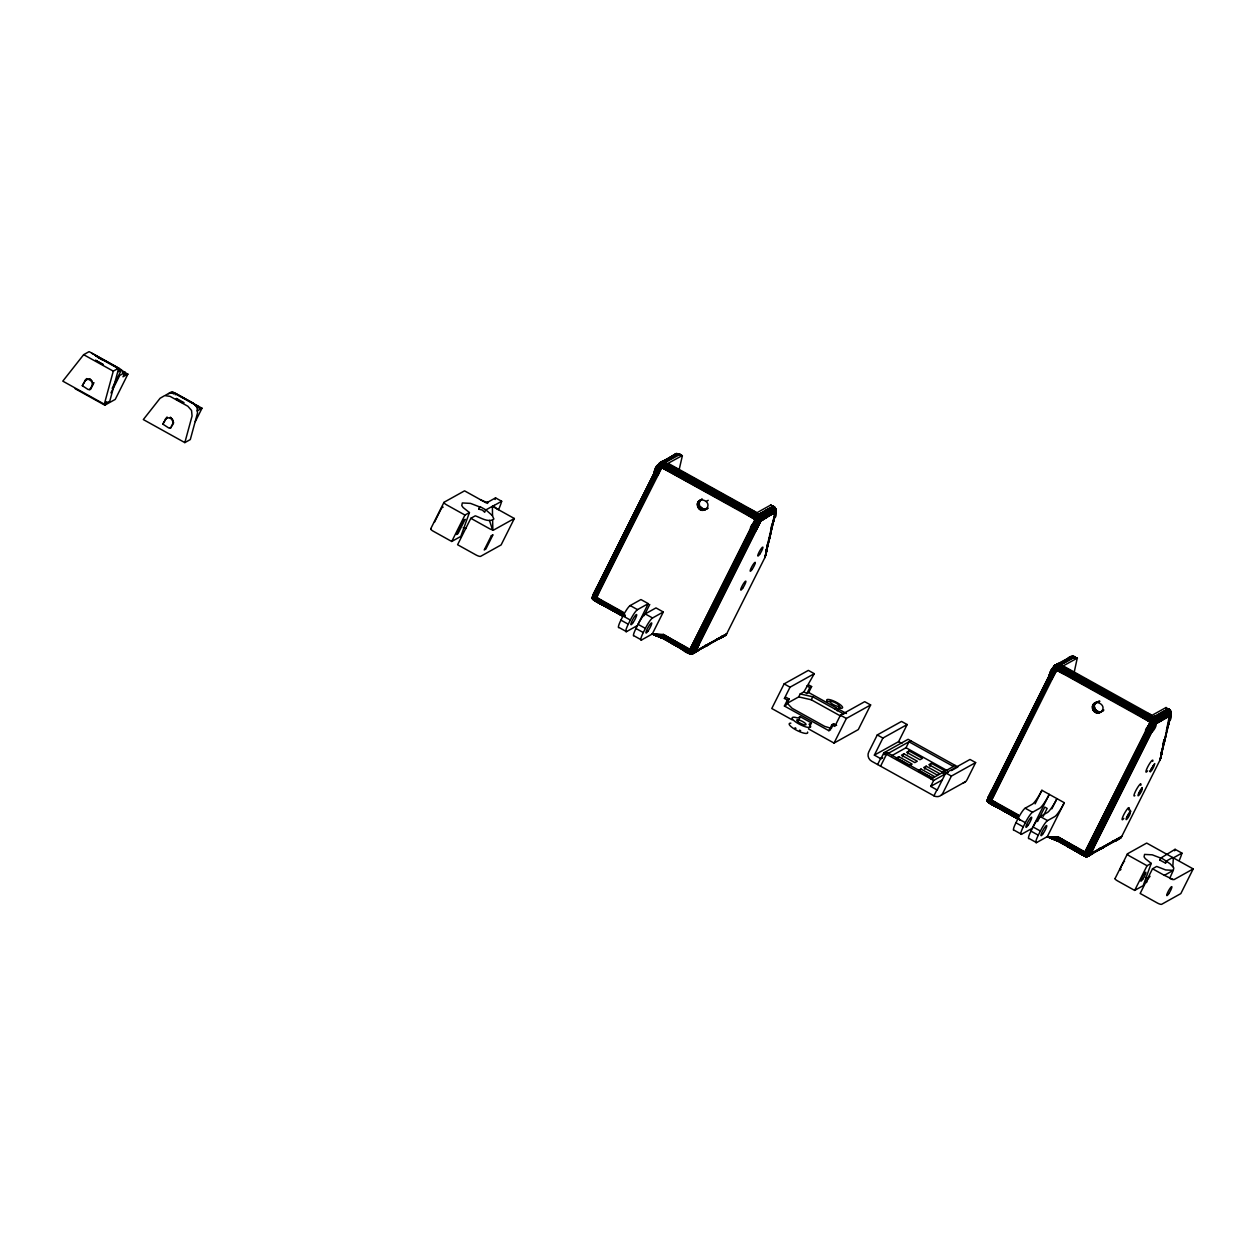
<?xml version="1.0" encoding="UTF-8"?>
<svg xmlns="http://www.w3.org/2000/svg" width="1256" height="1256" viewBox="0 0 1256 1256"><rect width="100%" height="100%" fill="white"/><g stroke="black" fill="none" stroke-linecap="round" stroke-linejoin="round"><path stroke-width="1.5" d="M679.135 469.728L682.353 455.771L678.68 453.793L675.241 454.185L658.584 464.218L592.926 595.281L592.33 598.594L596.631 597.448L662.399 464.406L665.225 462.444L758.561 514.285L761.23 518.037L760.806 521.162L695.761 651.016C689.042 660.232 679.135 644.265 671.976 643.559M996.416 781.687L987.389 799.601L1053.486 667.093L1058.431 663.388L1053.8 666.591L987.938 797.921L987.326 801.25L991.643 800.088L1059.043 665.288L1060.268 665.068L1155.536 718.73L1156.179 721.666L1088.057 856.105L1085.121 856.341L1057.144 840.798L1047.3 836.637L1036.514 842.619L1029.182 838.553A10.299 1.68 -60.9 0 1 1030.972 831.127L1033.044 826.966A10.331 1.68 -60.9 0 1 1040.219 816.541L1047.394 812.538A13.769 2.245 -60.9 0 0 1056.955 798.643L1051.853 808.817M682.275 455.567L668.114 463.307L757.023 512.684L770.87 504.975L775.501 508.994L760.979 517.08L692.511 653.732L694.835 652.398L691.962 653.936L689.984 649.305L755.5 518.508L758.42 514.395L773.209 506.168L775.878 510.015L772.927 523.878M773.115 523.469L775.878 509.449L770.87 504.975M1161.125 754.212L1170.922 712.639C1165.835 702.858 1174.674 717.27 1169.273 720.928L1171.032 712.592L1168.253 708.777L1153.605 716.909L1151.344 719.751L1084.98 851.945L1086.958 856.576L1089.831 855.038L1087.508 856.372L1156.022 719.688L1170.545 711.618L1166.039 707.536L1152.066 715.292L1063.173 665.915L1077.24 658.16L1074.178 672.353M1113.601 840.547C1111.105 843.012 1120.54 839.495 1121.734 836.449L1160.167 759.692L1170.937 714.46L1170.435 710.912M1055.307 665.13L1058.258 664.44L1143.776 712.152C1157.749 728.7 1178.411 689.403 1168.159 726.078M702.088 635.112L692.229 653.842L726.47 634.249L765.14 557.067L775.878 510.015C770.587 500.296 779.96 514.677 774.23 518.304L775.878 509.449M625.362 615.675L623.086 612.724L595.988 597.636L664.126 463.103L759.55 515.18L774.826 507.408L775.941 511.632L775.392 508.303L775.674 509.496L761.136 517.582L759.174 521.13L693.045 653.465L697.928 650.749M1048.666 676.827L1053.8 666.591L1057.175 664.298L1054.506 665.759L1056.626 664.817L1059.53 665.743L1154.986 718.369L1169.383 709.593L1171.016 713.534L1169.728 719.139M697.331 504.943C697.206 495.869 711.665 500.61 707.065 508.005C699.514 515.321 694.175 503.844 701.759 499.307M1092.375 707.552C1092.469 697.677 1107.886 704.396 1101.465 711.477C1099 714.193 1094.18 713 1092.877 709.703C1090.726 706.845 1102.014 697.755 1093.945 703.69M761.089 520.455L760.115 517.817L757.352 515.572L662.681 463.134L659.353 463.244L653.622 474.219L660.232 462.805M1077.397 658.38L1071.007 656.527L1075.136 657.045L1073.707 656.433L1070.505 656.7L1069.72 657.469L1075.152 657.5L1074.304 656.762L1059.185 665.727L1143.321 712.67C1145.205 714.743 1161.015 717.82 1154.217 723.754L1088.057 856.105L1090.773 853.656L1155.85 723.786C1158.425 716.768 1145.645 716.14 1143.07 713L1059.295 666.025L1055.213 665.272M1167.97 726.502L1171.032 712.592L1156.274 720.646M599.426 590.838L596.631 597.448L623.306 612.269L622.317 615.974L592.33 598.594L601.545 579.251L592.392 596.961L596.631 587.934L592.691 595.831L595.14 594.072M653.654 474.375C656.653 458.032 662.98 465.505 672.274 470.498L756.709 517.205L760.147 520.989L694.552 652.413L696.923 650.922L694.992 651.974L760.508 520.973L756.991 516.86L672.557 470.058C657.139 459.178 653.042 465.301 671.473 471.895L746.143 513.374L755.484 519.701L689.984 649.305L663.309 634.484L662.32 638.189L652.288 633.997L641.518 639.979L634.186 635.913A10.315 1.68 -60.9 0 1 635.96 628.487L648.269 603.634L640.937 599.552L630.167 605.565A10.315 1.68 -61 0 0 623.007 615.99L620.919 620.134A10.315 1.68 -61 0 0 619.145 627.576L626.477 631.642L637.247 625.645M1077.365 658.27L1071.242 656.464L1055.856 664.911L1058.887 664.644L1069.468 670.327L1059.781 664.832L1057.207 666.449L991.643 800.088L1018.318 814.909L1017.219 818.614L987.326 801.25L996.558 781.891L987.31 800.15L1048.917 677.392C1051.931 661.677 1057.74 666.245 1067.6 672.682L1142.269 714.162L1151.752 719.814L1155.19 723.613L1089.549 855.053L1091.919 853.562L1089.988 854.614L1150.951 733.347C1162.334 721.525 1153.165 717.898 1143.07 713M1143.776 712.152C1159.665 715.669 1151.893 726.141 1142.002 714.586C1143.525 713 1164.83 732.672 1151.878 718.919L1058.541 667.077C1046.656 663.922 1062.937 674.943 1066.517 674.503L1141.186 715.983L1150.527 722.31L1084.98 851.945L1058.321 837.124L1057.222 840.845L1047.3 836.637L1064.287 802.71L1041.915 790.291A13.769 2.245 -61 0 1 1032.353 804.185L1025.179 808.189A10.331 1.68 -61 0 0 1018.019 818.629L1015.931 822.774A10.299 1.68 -61 0 0 1014.157 830.216L1021.489 834.282L1032.259 828.285L1049.247 794.357A13.769 2.245 -61 0 1 1039.701 808.267L1032.511 812.271A10.331 1.68 -61 0 0 1025.351 822.696L1023.263 826.856A10.299 1.68 -61 0 0 1021.489 834.282M770.807 507.958L773.539 506.498L774.921 507.487L773.099 506.215L759.017 514.567L748.921 509.339L760.618 516.483L757.886 520.753L746.676 512.432L672.007 470.953C662.791 466.29 656.794 458.267 653.732 474.564L592.314 597.511L596.647 588.546M774.214 506.969L773.366 506.294L774.183 506.733M775.533 509.12L775.988 510.925L765.14 557.067M1169.257 709.452L1169.493 710.284L1165.913 707.599M1171.047 713.738L1169.399 709.813L1154.594 717.788L1059.358 665.146M1160.827 755.484L1160.591 758.404L1161.596 753.961L1160.403 759.048M1172.821 866.483L1173.355 857.895L1181.927 853.107L1175.082 849.307L1160.732 858.083L1159.979 860.172L1165.521 863.108L1166.62 860.878L1172.68 857.518L1193.2 868.917L1180.828 893.597L1161.674 904.289A3.847 0.973 26.6 0 1 1157.357 903.001L1140.15 893.456L1152.521 868.775L1156.682 866.436L1165.631 869.937L1173.292 870.345L1173.811 867.912L1170.357 864.002L1166.243 861.098L1165.521 863.108M750.68 529.168L758.561 514.285L664.895 462.695L662.273 461.863L659.604 463.009M771.655 508.649L773.963 506.827C765.328 508.853 760.335 514.881 755.013 519.435L661.677 467.593C656.872 466.023 662.022 460.779 664.895 460.34L658.913 463.731M758.624 514.442C762.329 517.707 747.116 525.793 751.167 529.42L690.439 650.624L662.885 635.395L652.288 633.997L663.309 611.986L655.977 607.904L645.207 613.901A10.315 1.68 -60.9 0 0 638.048 624.326L645.38 628.393A10.315 1.68 -60.9 0 1 652.539 617.968L663.309 611.986M745.923 538.667C752.391 526.248 759.77 509.496 775.517 508.617M1145.723 731.793L1150.056 722.059L1153.683 717.286L1144.138 711.807M1166.698 711.273L1169.006 709.436C1160.371 711.461 1155.379 717.506 1150.056 722.059L1055.825 669.684L1054.553 668.475L1056.626 664.817M1153.667 717.066C1157.373 720.332 1142.159 728.417 1146.21 732.028L1085.451 853.264L1057.882 838.035L1047.3 836.637L1057.222 840.845M1146.21 732.028C1148.863 726.345 1152.631 719.751 1158.173 716.626M658.725 464.453L660.295 463.087L663.765 464.076L757.949 516.467L760.932 520.706L755.908 530.723L761.246 519.843M674.252 467.86L662.713 461.8L674.425 467.719L663.608 462.428L656.511 476.856M1067.6 672.682C1057.945 668.757 1051.947 661.331 1048.776 677.188L1054.663 665.853L1058.808 666.685L1059.766 665.429L1068.872 670.908M1156.132 723.079L1159.319 719.625L1171.032 713.015M682.322 456.116L678.774 453.95L664.754 462.208C673.452 457.388 680.108 451.877 680.108 454.892C672.164 452.364 678.256 453.322 682.353 455.928M774.654 516.059L775.91 510.862L774.654 516.985M1168.582 708.934L1169.964 710.095M695.761 651.958L693.563 653.167L759.88 521.256L761.324 519.152L775.8 511.6L761.277 519.686L757.604 515.258L662.43 462.302L594.763 597.982L622.693 613.587L625.096 616.256M625.221 615.974L622.882 613.163L595.36 597.809L656.056 476.589C661.017 475.145 658.489 461.47 664.958 462.428M1074.618 657.5L1072.781 656.37L1056.28 666.214L989.775 800.621L1017.69 816.227M1017.878 815.803L990.372 800.465L1056.736 666.308L1059.279 664.644L1069.296 670.484M693.595 643.15L690.203 649.98L663.309 634.484L652.288 633.997L662.148 638.158L652.288 633.997L662.697 635.819L690.69 651.267L756.065 519.325L746.409 512.888L661.786 466.212M1057.332 840.829L1047.3 836.637L1057.693 838.458L1085.686 853.907L1151.108 721.933L1141.453 715.512L1056.845 668.82M774.748 511.694L774.214 514.677L775.093 510.972M1168.143 714.146L1170.89 713.173L1170.843 714.224L1156.321 722.294L1154.264 718.997L1143.321 712.67M766.835 547.082L767.385 544.068M767.573 544.523L765.83 553.802M1161.141 754.416L1164.218 740.051M766.286 549.908L765.799 552.86M1166.227 708.353L1166.212 707.568M1161.046 753.851L1161.58 751.214M775.91 510.329L764.213 516.467L759.99 520.706L694.066 652.806L696.578 651.299L694.066 652.806L698.352 644.752M1155.033 723.33L1089.078 855.446L1091.574 853.939L1089.078 855.446L1093.364 847.392M672.007 470.953L662.32 466.306L667.486 460.732M759.55 515.18L759.974 517.08L756.944 520.376L690.941 651.88L662.524 636.211L652.288 633.997L662.32 638.189M1154.594 717.788L1155.018 719.688L1151.987 723.001L1085.938 854.52L1057.536 838.851L1047.3 836.637L1057.097 840.704M1154.986 718.369C1156.886 719.986 1152.223 725.246 1151.108 721.933M1150.779 720.803L1153.228 723.456L1155.661 719.107M1169.477 720.504L1170.937 714.46L1169.697 719.61M1160.858 756.442L1161.816 752.14M659.165 463.966L658.458 464.469L661.786 462.051L659.808 463.888L593.162 598.405L622.27 614.718M624.986 616.523L622.521 613.996L594.198 598.139L660.813 463.511L678.633 453.809M1068.652 671.191C1056.877 659.165 1053.596 666.025 1049.608 678.13L988.174 801.045L1019.825 819.634M1005.805 810.12L989.194 800.779L1055.605 666.559L1060.457 662.933L1057.222 664.455M765.563 555.764L766.568 551.337M769.331 539.75L770.729 533.721M1164.359 742.375L1165.756 736.346M768.091 543.927L765.752 552.562L766.553 548.574M770.729 529.545L772.032 523.972M767.871 543L773.539 518.854M774.418 515.133L775.297 511.412M776.02 510.486L764.857 557.68L766.819 549.971L765.705 555.121L766.71 550.897M1162.695 745.185L1164.014 739.611M1166.4 730.756L1170.325 711.116L1155.803 719.201M1160.167 759.692L1171.063 713.22M774.434 517.88L775.91 511.443L774.685 516.53M1161.737 753.522L1160.732 757.745L1161.847 752.595L1159.885 760.304M690.203 649.98L663.09 634.939L652.288 633.997L662.273 636.933L691.444 652.994L757.525 520.141M1088.607 845.775L1085.215 852.62L1058.321 837.124L1047.3 836.637L1057.269 839.573L1086.456 855.634L1152.568 722.75M755.437 530.77L760.932 520.392M1054.632 665.68L1059.059 666.339L1153.432 719.39L1155.975 723.001L1150.48 733.394M1169.697 718.683L1171.016 713.534L1156.179 721.666M773.162 512.605L775.91 510.862M104.311 404.197L113.291 371.148L118.755 368.102L89.113 351.633L83.65 354.679L62.8 381.149L104.311 404.197L109.774 401.166L118.755 368.102M184.836 442.614L192.058 416.034L191.556 410.492L187.882 406.253L170.094 396.378L164.709 395.577L160.077 398.278L143.325 419.567L184.836 442.614L190.3 439.569L197.522 412.989L197.035 407.446L193.361 403.207L175.573 393.332L170.188 392.531L165.556 395.232M1161.737 751.669L1163.135 746.551M592.298 598.343L659.95 463.134M987.31 800.983L1054.726 666.135M1059.185 665.727L1051.555 679.48M747.226 511.537L756.3 517.142L760.178 521.271L775.894 511.836M761.105 520.11L775.784 511.961L760.932 520.706M1168.206 715.214L1170.843 714.224L1170.372 715.7L1155.85 723.786L1170.686 715.135L1156.148 722.734M746.409 512.888C756.489 523.705 764.967 513.17 748.717 509.544M1048.697 677L1053.58 666.952L1057.756 667.595L1058.635 666.198M478.787 509.135L480.043 506.639L485.915 509.905L492.242 515.462L493.891 518.979C488.647 523.108 480.671 517.66 475.286 515.824L470.827 518.304L457.592 544.727L476.008 554.948A4.129 1.036 26.6 0 0 480.64 556.33L501.113 544.931L514.348 518.508L492.383 506.309L485.491 510.124L484.722 512.275L482.367 510.077L478.787 509.135L480.043 506.639M430.839 528.666A4.129 1.036 26.6 0 0 433.32 531.241L451.736 541.477L460.811 536.422L469.43 512.558L463.119 507.518L461.768 505.556L462.318 502.95L470.513 503.389L479.604 506.89M1115.155 878.446A3.847 0.973 26.6 0 0 1117.479 880.848L1134.67 890.41L1143.164 885.668L1151.218 863.39L1145.331 858.664L1144.059 856.843L1144.577 854.41L1152.239 854.818L1160.732 858.083M658.803 464.83L653.874 474.784L658.976 464.39M681.992 649.179L690.47 653.858L692.229 652.571L690.109 653.701L662.069 637.922L652.288 633.997L662.383 636.588L691.192 652.461L757.18 519.764M1085.215 852.62L1058.086 837.579L1047.3 836.637L1057.395 839.228L1086.205 855.101L1152.223 722.373M694.584 643.621L690.941 651.88L682.542 646.84M1089.58 846.261L1085.938 854.52L1077.554 849.48M752.156 529.859L756.065 519.325M1147.199 732.484L1151.501 722.781L1146.697 732.264M697.457 650.938L691.585 653.999L681.961 648.536L691.962 653.936L700.785 634.72M1092.453 853.578L1086.597 856.639L1076.973 851.175L1086.958 856.576L1095.797 837.36M1155.693 723.849L1150.732 733.378L1155.975 723.001M695.557 644.045L691.444 652.994L682.228 647.609M1090.569 846.685L1086.456 855.634L1077.24 850.249M658.38 464.673L662.132 461.674L659.479 463.134M696.028 644.218L691.711 653.497L662.179 637.247L652.288 633.997L662.069 637.922L689.764 653.497L691.711 652.429L690.109 653.701M1053.847 667.454L1055.26 665.445M1091.04 846.858L1086.707 856.137L1057.191 839.887L1047.3 836.637L1057.081 840.562L1086.77 856.623L1120.038 838.317M775.753 512.275L773.005 513.657M1170.796 714.884L1168.049 716.265M1048.917 677.392L1053.548 667.705M596.788 588.75L592.298 598.06L596.977 588.986M672.274 470.498L662.681 465.74L659.259 465.317L592.722 598.515L610.385 608.783M991.8 791.39L987.295 800.7L991.989 791.625M1058.274 667.486L1057.458 668.459L1054.302 667.925L987.734 801.155L1005.397 811.423M659.902 465.913L593.664 598.28L622.379 614.372M1017.533 816.635L988.66 800.92L1054.946 668.537M1141.688 790.872L1142.254 787.606A4.82 0.785 -60.9 0 0 1139.066 792.489A4.82 0.785 -60.9 0 0 1138.266 795.77L1138.627 795.535A4.82 0.785 -60.9 0 0 1141.547 791.17M1092.72 847.329L1088.575 855.807L1092.94 853.389M991.565 790.683L987.703 798.471L991.549 790.825M746.959 511.977L756.034 517.582L758.561 520.471L691.836 653.717L682.024 648.269L691.962 653.936L694.332 652.539L691.773 653.984L662.116 637.514L652.288 633.997L662.085 637.734M754.793 530.707L759.99 520.706M1057.599 668.019L1151.077 720.206L1153.62 723.095L1086.832 856.357L1077.036 850.909L1086.958 856.576L1089.329 855.195M93.965 382.656L90.636 389.297L88.234 389.58L82.315 385.702L85.377 380.238A4.537 4.333 61 0 1 92.332 381.636M86.538 378.558L82.315 385.702M89.725 389.8L92.787 384.352A4.537 4.333 61 0 0 92.661 382.515M112.177 388.371L121.471 369.814L91.845 353.281M75.172 388.732L104.813 405.186L106.572 401.685M110.952 392.94L119.713 375.434L125.192 372.388L95.55 355.919M125.192 372.388L122.994 376.784L127.892 374.115L123.716 371.792L122.366 372.53M127.892 374.115L115.238 399.408L104.813 405.186M171.161 427.715L168.759 427.982L162.84 424.12L165.902 418.656A4.537 4.333 61 0 1 167.409 417.714M167.064 416.976L162.84 424.12M170.267 428.202L173.312 422.77A4.537 4.333 61 0 0 170.094 417.667M171.994 426.051L173.658 422.723M195.277 421.624L201.996 408.231L172.37 391.699L168.634 393.772M430.682 528.886L443.918 502.463M434.419 522.292L441.562 508.021L443.18 507.11M451.736 541.477L464.955 515.054L469.43 512.558M487.485 503.452L488.223 501.96L495.555 497.878L501.662 501.27A21.87 3.58 -61 0 1 498.883 508.868M592.926 595.281L658.568 464.375L653.717 473.952M626.477 631.642A10.315 1.68 -61 0 1 628.267 624.216L630.339 620.056A10.315 1.68 -61 0 1 637.499 609.631L648.269 603.634M644.14 615.66L649.76 604.45M641.518 639.979A10.315 1.68 -60.9 0 1 643.292 632.553L645.38 628.393M787.606 703.077L798.706 696.907L800.198 693.924L803.903 691.868L814.296 673.687L808.362 670.39L784.121 683.892L771.781 708.51L792.238 719.876M784.419 698.415L786.225 697.41L789.176 699.058L787.386 700.063L784.419 698.415L790.04 687.189L814.296 673.687M830.671 729.705L828.882 730.709L784.403 706.013L787.386 700.063M789.176 699.058L786.209 705.009L784.403 706.013M803.903 691.868L806.87 693.516L809.837 687.566L811.643 686.561L808.676 684.913M806.87 693.516L808.66 692.511L811.643 686.561M798.847 719.735L800.339 716.768L811.455 722.938L809.225 727.397M798.706 696.907L811.298 699.78L812.789 696.797L843.875 714.067M837.14 710.786L840.201 706.94L839.087 706.327A5.15 1.272 26.3 0 1 831.189 703.219A5.15 1.272 26.3 0 1 833.654 702.025A5.15 1.272 26.3 0 1 839.071 706.312M828.882 730.709L831.849 724.759L833.654 723.754L836.622 725.403M831.409 728.213L833.654 723.754M808.472 728.888L834.047 743.081L858.303 729.579L870.628 704.961L864.693 701.68L840.437 715.182L834.816 726.408L831.849 724.759M834.047 743.081L846.371 718.463L870.628 704.961M882.685 757.745L880.88 758.75L874.364 755.123L898.621 741.621L907.162 724.555L901.525 721.431L877.285 734.933L868.728 751.999A6.877 6.563 61 0 0 871.68 761.246L933.93 795.817A6.877 6.563 61 0 0 942.848 793.148L951.389 776.082L975.645 762.58L970.009 759.456L945.752 772.958L937.212 790.024L930.696 786.397L933.663 780.447L948.217 772.346M874.364 755.123L882.905 738.057L907.162 724.555M877.614 764.527L880.582 758.577L882.387 757.588M880.88 758.75L883.863 752.799L908.119 739.297L957.92 766.945L951.451 770.556M884.177 754.778L885.668 751.795L932.768 778.045L955.251 765.469M880.582 766.176L886.5 754.354L910.788 740.773M897.286 759.676L898.778 756.693L912.123 764.103L909.658 765.485L896.313 758.075L898.778 756.693M891.713 755.688L906.016 747.728L908.983 741.778L953.461 766.474M902.452 756.803L903.943 753.82L917.288 761.23L914.823 762.612L901.478 755.201L903.943 753.82M907.617 753.93L909.108 750.947L922.453 758.357L919.989 759.723L906.644 752.328L909.108 750.947M919.518 772.016L921.009 769.049L934.354 776.459L931.889 777.825L918.544 770.415L921.009 769.049M924.683 769.143L926.174 766.176L939.519 773.57L937.055 774.952L923.71 767.542L926.174 766.176M929.848 766.27L931.34 763.287L944.685 770.697L943.193 773.68M933.93 795.817L936.913 789.867M975.645 762.58L967.104 779.646A6.877 6.563 61 0 1 963.258 782.896M1035.117 803.856L1041.915 790.291M1037.55 821.503L1044.772 807.09L1047.143 808.409L1043.124 816.416M1036.514 842.619A10.299 1.68 -60.9 0 1 1038.304 835.193L1040.392 831.032A10.331 1.68 -60.9 0 1 1047.551 820.608L1054.726 816.62A13.769 2.245 -60.9 0 0 1064.287 802.71M1154.515 723.362L1149.837 733.331L1156.101 722.357M1115.014 878.65L1127.386 853.97M1134.67 890.41L1147.042 865.729L1151.218 863.39M1159.979 860.172L1161.141 857.832L1166.808 861.443M592.691 595.831L601.404 579.047M653.732 474.564L658.489 465.081M602.236 579.989L592.518 598.562L622.175 615.016M752.642 530.063L760.618 516.483L775.596 508.774M753.113 530.236L757.886 520.753M997.248 782.614L987.53 801.202L1019.762 819.838L1017.109 817.939M1148.157 732.86L1152.93 723.362M1097.1 837.752L1087.241 856.482L1121.168 837.312L1115.611 840.782L1116.678 840.186M661.488 462.475L676.183 454.311C670.17 455.74 682.589 452.914 675.712 453.981M994.438 793.478L991 800.276L1018.082 815.364M1147.686 732.688L1152.458 723.189M751.653 529.655L756.457 520.172L757.415 520.581M1048.76 676.576L1053.564 667.172M755.688 530.754L760.634 521.224M622.081 615.519L592.33 598.594L597.212 589.221M1017.077 818.158L987.326 801.25L992.209 791.861M987.938 797.921L988.535 796.869M696.483 644.375L691.711 653.497L672.274 642.083M1091.495 847.015L1086.707 856.137L1067.27 844.723M691.962 653.936L696.923 644.501M712.623 616.256L717.631 606.742M1086.958 856.576L1091.935 847.141M1107.635 818.881L1112.659 809.382M697.331 644.611L692.511 653.732L695.306 652.209M694.552 652.413L698.603 644.736M1092.343 847.25L1087.508 856.372L1090.318 854.849M1089.549 855.053L1093.615 847.376M755.139 530.754L760.178 521.271M693.045 653.465L697.708 644.689M698.053 644.736L693.563 653.167L698.383 650.482M1150.182 733.378L1155.222 723.896M1093.065 847.376L1088.575 855.807L1093.395 853.138M597.809 589.739L593.162 598.405L601.608 602.833M992.805 792.379L988.174 801.045L1017.391 817.012M754.416 530.629L759.472 520.753M598.17 590.022L593.664 598.28L601.75 602.456M988.66 800.92L993.166 792.662M654.564 475.506L659.635 466.259M1049.608 678.13L1054.679 668.883M602.566 580.241L592.722 598.515L610.447 608.501M997.578 782.88L987.734 801.155L1005.459 811.14M654.894 475.773L660.342 465.976M1049.938 678.381L1055.385 668.585M655.24 476.04L660.719 466.573M1050.283 678.664L1055.762 669.181L1066.517 674.503M655.632 476.307L661.206 466.635M598.562 590.289L594.198 598.139L610.793 607.48M1050.675 678.931L1056.249 669.244M989.194 800.779L993.559 792.929M656.056 476.589L661.677 467.185L671.473 471.895M1051.099 679.213L1056.955 669.746L1150.763 721.525M1169.32 710.19L1168.52 709.153M705.542 625.221L691.192 652.461L682.369 647.233M1100.554 827.861L1086.205 855.101L1077.381 849.872M677.204 453.997L672.258 456.493L676.058 453.934M741.652 548.417L746.912 539.154M704.098 624.625L709.342 615.346M699.341 634.123L690.69 651.267L682.73 646.416M1136.696 751.041L1141.94 741.762M1099.11 827.264L1104.354 817.986M1094.353 836.763L1085.686 853.907L1077.727 849.056M658.913 464.061L663.105 464.218L757.258 516.514L760.806 521.162L763.946 519.089M598.971 590.571L594.763 597.982L610.966 607.072M993.983 793.195L989.775 800.621L1005.962 809.712M679.104 454.028L680.093 454.405L665.225 462.444M1071.054 656.511L1068.746 657.657L1073.66 656.433L1077.146 658.16M1072.593 656.307L1068.134 658.929L1070.285 656.81M669.872 457.561L674.001 455.065L673.106 456.305M1069.657 657.249L1067.584 658.694L1072.687 656.339M675.916 454.499L663.404 461.156M1070.96 657.124L1072.781 656.37L1056.516 665.099M672.902 455.677L675.241 454.185M1155.803 723.597L1152.035 719.468L1057.756 667.595M1053.957 666.355L1055.542 665.146M663.105 461.973L665.413 460.293L662.713 461.8M1069.986 657.438L1072.263 656.841M1069.296 657.767L1068.416 658.552L1069.531 657.657M1147.654 770.87L1146.383 772.11A6.877 1.115 -60.9 0 1 1148.957 764.653A6.877 1.115 -60.9 0 1 1152.757 761.309M710.19 643.009L705.809 646.353M721.745 637.122L725.827 635.049L721.023 637.844L726.172 634.673L720.159 638.378L717.129 638.755M1151.438 720.159L1141.453 715.512M659.902 462.915L662.98 462.852L673.593 468.582M1057.976 663.639L1054.161 666.088L1071.745 656.904M1094.4 706.437C1094.259 710.88 1100.382 713.8 1103.475 710.346M1143.965 711.964L1153.683 717.286M772.597 509.983L774.983 507.801M1068.526 658.411L1069.421 657.343M1167.64 712.607L1170.058 710.66L1155.347 718.73M760.304 516.106L774.685 507.361M1167.373 712.121L1169.76 710.221L1167.06 711.681M772 509.057L774.355 507.189M1073.754 656.48L1075.136 657.045L1060.268 665.068M660.515 462.522L676.215 453.84M1056.17 664.722L1057.301 664.487M773.539 506.498L767.856 509.606M1100.021 848.13L1098.278 849.448L1104.636 846.513L1101.277 848.742M1156.179 720.944L1159.257 719.091M1074.225 656.574L1059.781 664.832L1062.529 663.356M664.251 462.208L666.481 460.403M1061.508 663.027C1049.812 669.071 1078.637 654.549 1071.745 656.966M773.099 511.522L775.847 510.548L761.136 519.042M676.544 453.761L677.753 453.746L663.859 462.02M761.277 519.686L764.276 517.535M1060.975 662.948L1058.887 664.644M1156.321 722.294L1159.319 720.159M1101.057 848.224L1099.33 849.433L1101.575 848.192M761.167 520.188L764.229 518.069M1156.211 722.812L1159.272 720.693M1134.875 795.613L1134.356 795.959A6.877 1.115 -60.9 0 1 1135.503 791.28A6.877 1.115 -60.9 0 1 1140.055 784.293L1140.432 784.042M1087.759 855.289L1085.843 856.592L1076.942 851.725L1085.482 856.498L1121.734 836.449L1085.843 856.592L1066.972 845.869M761.01 520.69L766.914 517.441M1155.975 723.33L1161.957 720.065M749.094 509.198L758.42 514.395L761.937 512.888M1105.186 845.649L1102.423 847.722M660.154 462.585L661.677 461.925L659.635 463.229M718.683 638.817L725.026 635.677M694.254 651.817L726.722 633.809L691.208 653.999L671.96 643.229M1088.293 855.305L1086.22 856.639L1076.926 851.599M709.624 643.873L705.024 645.49M723.613 636.258L691.585 653.999L663.513 637.985M1086.597 856.639L1088.826 855.273L1086.22 856.639L1057.112 840.154L1047.3 836.637L1057.081 840.39M678.256 454.75L678.711 453.84M197.804 405.908L196.454 406.646L200.646 408.969L201.996 408.231M1054.506 665.759L1057.552 663.953L1054.883 665.429M706.265 646.102L709.295 644.25L705.338 646.557M659.855 462.805L662.948 461.015M759.111 514.897L762.361 513.217M1154.154 717.521L1157.404 715.841M1069.72 657.469L1074.131 656.653M1112.659 841.473L1114.135 840.625M759.943 515.761L763.13 514.002M1113.177 841.489L1114.653 840.641M676.717 453.746L675.147 454.578M674.174 454.782L674.378 454.719M1088.057 856.105L1090.773 854.598M1113.695 841.457L1119.583 838.568M492.493 506.372L501.662 501.27M514.348 518.508L493.875 529.906L492.069 529.749A4.129 1.036 26.6 0 1 489.243 528.54L470.827 518.304M660.719 462.255L663.404 460.764M720.599 638.142L724.586 635.929M800.339 716.768L797.544 717.961A10.315 2.591 26.6 0 0 792.944 719.641A10.315 2.591 26.6 0 0 805.269 726.737A10.315 2.591 26.6 0 0 809.853 725.057L809.037 724.272L811.455 722.938M834.659 708.949L836.449 707.944M931.34 763.287L928.875 764.668L942.22 772.079L944.685 770.697M930.696 786.397L942.016 780.102M941.246 795.174L965.503 781.687M1100.821 848.993L1103.051 847.753L1100.335 849.197M1152.521 868.775L1164.359 875.338L1173.292 870.345L1169.713 878.321A3.847 0.973 26.6 0 0 1172.366 879.467L1174.046 879.608L1193.2 868.917M117.75 371.855L121.471 369.814M175.212 394.761L176.107 394.274L197.396 406.08M699.309 500.72L702.23 499.056M698.54 501.458L700.927 499.951M698.21 501.882L700.236 500.752M697.944 502.337L699.953 501.207M697.708 502.824L699.733 501.694M697.535 503.326L699.561 502.196M697.41 503.844L699.435 502.73M697.347 504.394L699.372 503.264M697.378 505.493L699.356 503.813M697.473 506.027L699.404 504.363M706.202 501.427L708.227 500.296M697.63 506.56L699.498 504.912M697.834 507.079L699.639 505.446M698.085 507.581L700.11 506.451L703.533 509.088L707.63 508.413L704.679 510.03M698.383 508.052L700.408 506.922M698.729 508.476L700.754 507.361M699.121 508.884L701.146 507.754M699.545 509.245L701.57 508.115M700 509.559L702.025 508.429M700.487 509.826L702.496 508.711M700.989 510.046L703.015 508.916M701.507 510.203L703.533 509.088M702.041 510.313L704.067 509.198M702.575 510.376L704.6 509.245M703.125 510.376L705.134 509.245M703.658 510.313L708.054 508.099M1093.583 704.067L1095.593 702.952M1096.253 702.465L1098.812 701.256M1093.254 704.49L1095.279 703.376M1097.32 702.355L1099.345 701.225M1092.987 704.946L1094.997 703.831M1097.87 702.371L1099.879 701.256M1092.751 705.432L1094.777 704.318M1092.579 705.951L1094.588 704.82M1092.453 706.469L1094.478 705.354M1092.39 707.018L1094.4 705.888M1092.422 708.101L1094.431 706.987M1092.516 708.651L1094.541 707.52M1092.673 709.185L1094.683 708.054M1092.877 709.703L1094.887 708.572M1093.128 710.19L1095.153 709.075M1093.427 710.66L1095.452 709.546M1093.772 711.1L1095.797 709.985M1094.164 711.508L1096.174 710.378M1094.588 711.869L1096.598 710.739M1095.044 712.183L1097.053 711.053M1095.53 712.45L1097.54 711.32M1096.033 712.67L1098.042 711.54M1096.551 712.827L1098.576 711.712M1097.085 712.937L1099.11 711.822M1097.618 713L1099.644 711.869M1098.168 713L1100.178 711.869M1098.686 712.937L1100.711 711.807M1101.465 711.477L1103.82 709.954M1099.22 712.827L1103.098 710.708M1156.179 720.206L1170.545 711.618M1087.241 855.21L1090.396 853.452M719.657 638.001L722.592 636.384L721.556 636.29M706.563 645.553L703.8 646.824M720.175 637.97L723.111 636.352M663.231 461.815L665.947 460.324M748.027 510.376L758.938 515.745L761.309 518.634L764.276 517.001M1156.352 721.242L1159.319 719.625M772.33 509.512L775.015 508.036M1118.594 838.474L1121.482 836.888L1116.019 840.484L1117.133 839.934M197.082 410.9L200.646 408.969M1156.054 723.315L1158.99 721.713M664.251 462.02L666.983 460.544M1059.295 664.832L1062.027 663.168M1165.866 710.566L1168.598 709.106L1162.899 712.215M693.814 652.633L691.208 653.999L681.93 648.771M883.863 752.799L930.994 778.971L932.768 778.045M761.23 518.037L764.213 516.467M693.281 652.665L690.831 653.952L681.945 649.085L690.47 653.858L692.763 652.649L690.831 653.952L681.914 648.96M702.167 648.002L704.443 646.918M1097.179 850.642L1099.455 849.558M772.832 514.159L775.329 513.076M1167.876 716.768L1170.372 715.7M1153.605 716.909L1156.98 715.512M759.44 514.897L762.769 513.594M773.115 513.139L775.69 512.118M1154.484 717.521L1157.812 716.218M1168.159 715.747L1170.733 714.727M760.178 515.682L763.444 514.442M593.538 594.229L595.297 593.57M1155.222 718.291L1158.487 717.066M760.492 516.122L763.711 514.929M1155.536 718.73L1158.754 717.537M773.162 512.071L775.847 511.082M1168.206 714.68L1170.89 713.691M676.717 454.342L678.099 453.714M677.235 454.421L678.774 453.95M1072.279 657.045L1073.833 656.731M677.753 454.562L679.276 454.123M1072.797 657.186L1074.304 656.762M662.54 465.411L672.557 470.058M1073.299 657.375L1075.167 657.155L1073.864 656.951M757.855 520.502L759.535 521.209M1152.898 723.111L1154.578 723.817M755.72 518.916L659.981 466.525M1130.62 811.203L1129.772 814.689A4.82 0.785 -60.9 0 1 1126.428 819.556A4.82 0.785 -60.9 0 1 1127.276 816.055A4.82 0.785 -60.9 0 1 1130.62 811.203L1128.532 807.796M756.395 517.535L746.676 512.432M661.724 466.698L671.74 471.424M1118.107 838.992L1117.071 839.008M661.52 462.02L662.76 462.114M661.206 462.224L757.98 515.243M679.386 454.703L679.873 454.876M661.677 467.185L660.782 467.059M1056.72 669.809L1055.825 669.684M756.096 518.587L746.143 513.374M1151.14 721.211L1141.186 715.983M678.837 454.327L679.81 454.437M800.198 693.924L812.789 696.797M759.174 521.13L758.341 520.895M1154.217 723.754L1153.385 723.519M838.631 707.803L839.73 708.101A8.855 2.214 26.6 0 0 841.206 705.48A8.855 2.214 26.6 0 0 830.687 699.89A8.855 2.214 26.6 0 0 827.374 701.523L830.185 701.382M831.362 728.386L824.737 726.408L792.128 708.305L787.167 703.156M463.213 527.677L465.898 528.556M1145.425 877.489L1147.921 878.305M594.182 600.415L622.442 615.927M1172.853 879.404L1164.359 875.338M758.624 514.913L748.513 509.779M595.36 597.809L611.154 606.648M990.372 800.465L1006.15 809.288M1067.317 673.106L1057.474 668.82L1067.051 673.561M661.677 467.593L671.222 472.366M1056.72 670.217L1066.265 674.99M748.278 510.062L760.838 517.189M987.326 801.25L996.416 806.132M1067.113 846.34L1085.121 856.341M592.33 598.594L601.404 603.492M672.101 643.7L689.12 652.963M1005.35 811.643L987.608 801.658L1005.35 811.831M610.353 609.003L592.596 599.018L610.337 609.191M996.558 807.074L990.23 803.557L1016.245 817.892L987.938 802.05L1017.219 818.614M601.31 603.979L592.926 599.41L601.373 604.403M601.545 604.434L594.685 600.682L621.249 615.252L595.218 600.918M1066.988 846.199L1085.482 856.498M1172.68 857.518L1146.681 843.074L1127.527 853.766A3.847 0.973 26.6 0 0 1129.835 856.168L1147.042 865.729M806.886 685.917L809.837 687.566M1025.179 808.189L1032.511 812.271M1040.219 816.541L1047.551 820.608M898.621 741.621L901.887 743.442M808.66 692.511L846.466 713.502M906.016 747.728L947.055 770.525M877.285 734.933L882.905 738.057M945.752 772.958L951.389 776.082M784.121 683.892L790.04 687.189M840.437 715.182L846.371 718.463M811.298 699.78L840.657 716.077M1018.019 818.629L1025.351 822.696M1033.044 826.966L1040.392 831.032M1077.067 851.866L1084.776 856.137L1077.177 851.866M630.167 605.565L637.499 609.631M645.207 613.901L652.539 617.968M464.955 515.054L446.555 504.818A4.129 1.036 26.6 0 1 444.075 502.243L464.547 490.845L486.402 502.981L488.223 501.96A6.877 1.727 26.6 0 1 480.467 499.684M1015.931 822.774L1023.263 826.856M1030.972 831.127L1038.304 835.193M930.994 778.971L933.663 780.447M623.007 615.99L630.339 620.056M620.919 620.134L628.267 624.216M635.96 628.487L643.292 632.553M171.036 392.437L173.815 393.991M98.282 357.583L102.474 359.907M117.326 369.013L120.121 370.567M123.763 373.315L126.542 374.853M83.65 354.679L113.291 371.148M1143.557 712.388L1153.024 717.851M987.467 801.454L996.353 806.399M989.697 803.322L996.448 807.09M592.455 598.814L601.341 603.759M682.165 649.226L689.764 653.497M1076.926 851.411L1058.525 840.625M1069.092 670.673L1059.687 665.068M674.048 468.064L664.644 462.444M1058.321 837.124L1085.451 853.264M663.309 634.484L690.439 650.624M664.707 462.883L673.828 468.3M1005.663 810.497L1014.581 815.866M610.652 607.857L619.585 613.226M673.357 468.896L664.126 463.103M1140.935 716.47L1150.056 722.059M745.891 513.845L755.013 519.435M1141.72 715.041L1150.81 720.661M991.643 800.088L997.311 803.824M596.631 597.448L602.315 601.184M1170.576 711.744L1170.529 710.99M489.416 520.392L492.588 529.875M492.619 520.125L492.854 529.938M492.383 506.309L492.54 515.902M84.921 380.49A4.537 4.333 61 0 1 92.332 384.603M91.861 381.306A12.372 11.806 61 0 1 89.898 378.747M165.447 418.907A4.537 4.333 61 0 1 172.857 423.021M172.386 419.708A12.372 11.806 61 0 1 170.423 417.149M807.592 732.06A10.315 2.591 26.6 0 1 796.335 730.129A10.315 2.591 26.6 0 1 790.856 723.142M800.621 730.584A5.15 1.287 26.6 0 1 799.475 730.191M795.974 728.386A5.15 1.287 26.6 0 1 795.032 727.711M1123.853 818.41A6.877 1.115 -60.9 0 1 1122.519 817.562A6.877 1.115 -60.9 0 1 1127.244 809.084A6.877 1.115 -60.9 0 1 1128.595 809.932M1140.574 783.932A6.861 1.115 -60.9 0 1 1140.778 785.298M1175.082 849.307A20.394 3.328 -61 0 1 1174.674 850.783M1120.964 869.419A5.15 0.848 -61 0 1 1120.54 869.764M1120.274 869.811A5.15 0.848 -61 0 1 1123.413 862.684M1124.042 861.804A5.15 0.848 -61 0 1 1124.591 861.192M1146.493 882.623A5.15 0.848 -61 0 1 1147.435 880.503M1148.062 879.31A5.15 0.848 -61 0 1 1148.738 878.164M1149.413 877.128A5.15 0.848 -61 0 1 1150.041 876.248M1181.927 853.107A20.394 3.328 -61 0 1 1179.337 860.203M495.555 497.894A21.87 3.564 -61 0 1 495.1 499.48M498.428 509.669A6.877 1.727 26.6 0 1 494.299 505.367M1126.758 817.954L1130.29 812.224L1126.758 817.954M1138.674 794.153L1142.206 788.407L1138.674 794.153M1150.606 770.336L1154.138 764.606L1150.606 770.336M1150.025 771.153L1150.261 771.938L1151.736 770.289A4.82 0.785 -60.9 0 0 1153.589 767.149L1154.735 763.57L1150.025 771.153M698.823 644.689L695.761 651.016L697.221 650.498L695.4 651.519L698.823 644.689M1093.835 847.329L1090.773 853.656L1092.218 853.138L1090.412 854.159L1093.835 847.329M463.543 520.22L456.383 534.506L458 533.596L465.16 519.325L463.543 520.22M491.379 535.684L484.219 549.955L485.837 549.06L492.996 534.773L491.379 535.684M1116.757 839.762L1120.839 837.689L1116.757 839.762M95.66 360.346L103.071 364.476L95.66 360.346M176.625 398.513L175.73 399.016L183.141 403.129L184.035 402.627L176.625 398.513M601.294 604.167L593.303 599.771L601.326 604.309M996.322 806.949L988.739 802.757L996.369 807.043M759.692 554.241A5.15 0.848 -60.9 0 0 762.832 547.114A5.15 0.848 -60.9 0 0 758.451 553.488A5.15 0.848 -60.9 0 0 759.692 554.241M742.673 588.248A5.15 0.848 -60.9 0 0 745.797 581.12A5.15 0.848 -60.9 0 0 741.417 587.494A5.15 0.848 -60.9 0 0 742.673 588.248M752.077 569.455A5.15 0.848 -60.9 0 0 755.217 562.327A5.15 0.848 -60.9 0 0 750.837 568.701A5.15 0.848 -60.9 0 0 752.077 569.455M633.087 622.599A5.84 0.958 -61 0 0 636.619 614.529A5.84 0.958 -61 0 0 631.642 621.783A5.84 0.958 -61 0 0 633.087 622.599M648.112 630.952A5.84 0.958 -60.9 0 0 651.66 622.882A5.84 0.958 -60.9 0 0 646.699 630.104A5.84 0.958 -60.9 0 0 648.112 630.952M798.015 721.76A5.15 1.287 26.6 0 0 805.85 724.822A5.15 1.287 26.6 0 0 800.355 720.457A5.15 1.287 26.6 0 0 798.015 721.76M1043.124 833.607A5.84 0.958 -60.9 0 0 1046.672 825.522A5.84 0.958 -60.9 0 0 1041.711 832.744A5.84 0.958 -60.9 0 0 1043.124 833.607M1028.083 825.239A5.84 0.958 -61 0 0 1031.631 817.169A5.84 0.958 -61 0 0 1026.654 824.423A5.84 0.958 -61 0 0 1028.083 825.239M1168.677 893.77A5.15 0.848 -61 0 0 1171.817 886.642A5.15 0.848 -61 0 0 1167.421 893.016A5.15 0.848 -61 0 0 1168.677 893.77M1142.677 879.326A5.15 0.848 -61 0 0 1145.817 872.198A5.15 0.848 -61 0 0 1141.421 878.588A5.15 0.848 -61 0 0 1142.677 879.326"/></g></svg>
